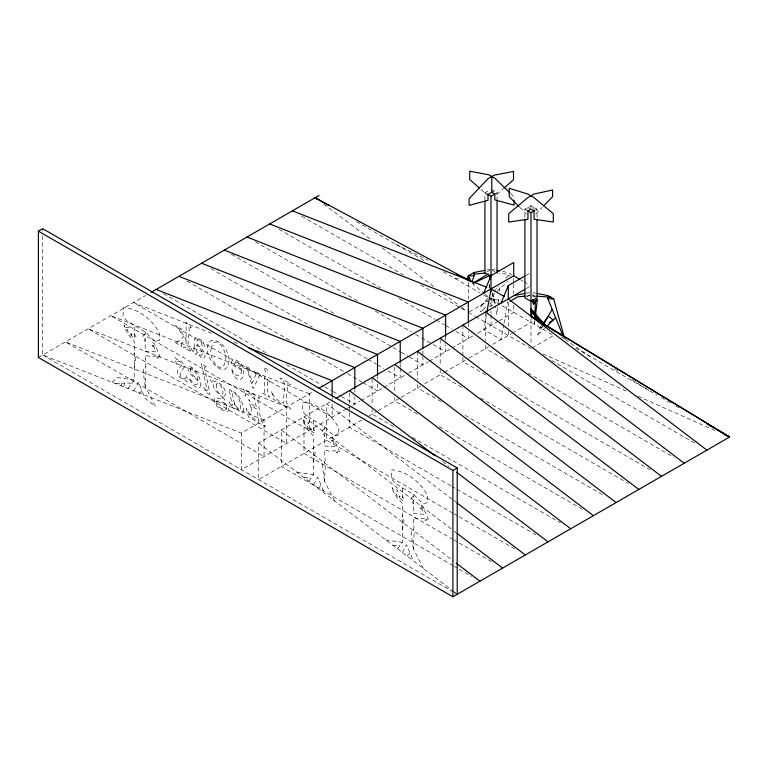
<?xml version="1.0" encoding="UTF-8"?>
<svg xmlns="http://www.w3.org/2000/svg" width="768" height="768" viewBox="0 0 768 768"><rect width="100%" height="100%" fill="white"/><g stroke="black" fill="none" stroke-linecap="round" stroke-linejoin="round"><path stroke-width="0.58" stroke-dasharray="3.84 2.88" d="M134.237 333.696L134.237 338.131L136.157 337.286L134.237 333.696L134.237 325.517L126.547 320.534L122.947 315.706L123.734 307.315C138.96 309.312 153.101 319.651 159.485 333.734L159.485 340.378L154.675 341.242L145.19 331.834L134.237 325.517M158.131 356.477L158.131 357.955L156.902 358.099L158.131 357.043M534.528 320.659L534.298 325.373L534.72 321.83M133.046 390.499L134.237 390.144L138.403 382.358L145.19 398.486L155.299 406.186L145.19 386.275L146.026 370.646L145.19 366.989M334.579 500.918L324.47 481.018L325.306 465.389L324.47 461.722M423.427 568.56L413.318 548.65L414.163 533.021L413.318 529.363M489.139 288.346L489.475 283.757M489.283 288L489.562 284.506M497.606 307.421L496.819 314.314L495.139 306.163M498.125 302.832L498.912 295.949M499.43 291.36L500.083 285.619M486.49 314.525L483.821 329.645L501.091 339.619L503.76 324.499M503.971 323.338L507.878 301.229M134.237 367.402L135.84 358.291L134.237 352.733M313.517 462.134L315.13 453.024L313.517 447.475M402.365 529.776L403.978 520.666L402.365 515.107M123.485 386.736L124.81 382.973L131.837 383.222M120.883 385.718L121.978 383.194M131.472 335.318L132 334.253L130.934 333.466L131.472 335.606M310.752 430.051L311.29 428.986L310.214 428.198L310.752 430.339M399.61 497.693L400.138 496.627L399.062 495.84L399.61 497.981M313.517 484.886L317.683 477.101L324.47 493.229M402.365 552.528L406.531 544.733L413.318 560.861M542.65 325.987L536.957 335.914L544.627 328.406M541.546 325.526L538.829 329.318L542.65 326.851M127.968 388.502L134.237 379.958L134.237 341.136L128.707 335.088L124.502 327.859L128.774 327.13L129.552 328.973L127.142 329.386L128.707 333.082L134.237 338.131M308.726 481.229L313.517 474.691L313.517 435.878L307.987 429.83L303.782 422.602L308.054 421.862L308.842 423.706L306.422 424.128L307.987 427.814L313.517 432.864L315.437 432.019L313.517 428.438M397.574 548.87L402.365 542.333L402.365 503.51L396.845 497.462L392.63 490.234L396.902 489.504L397.69 491.347L395.27 491.76L396.845 495.456L402.365 500.506L404.294 499.661L402.365 496.08M141.792 390.422L138.989 393.763L136.464 391.843M318.269 488.506L321.082 485.165M407.117 556.138L409.93 552.797M487.93 298.234L479.654 307.507L487.517 300.192M493.997 291.437L498.662 286.214M505.622 278.419L507.946 275.818L507.946 274.157L499.238 273.302M535.632 214.061L542.093 207.446M145.19 333.811L142.934 335.962L145.19 341.443M324.47 428.544L322.214 430.694L324.47 436.176M413.318 496.186L411.062 498.336L413.318 503.818M491.885 296.131L507.6 281.51M496.685 194.496L502.886 189.053M112.08 382.253L117.629 377.501L134.237 379.958M485.77 307.248L480.336 311.875L485.443 309.005M489.389 304.157L493.92 300.288M38.4 357.475L145.891 295.411M484.934 199.891L484.934 192.72L490.253 189.658M491.789 192.269L494.035 190.973M494.822 194.016L497.059 192.72L497.059 198.701M524.918 217.469L524.918 209.165L530.986 205.661L537.043 209.165L537.043 217.469M534.019 210.912L537.043 209.165M486.96 271.92L489.994 270.173M42.72 235.824L42.72 354.979L241.334 433.085L313.555 391.392M525.83 275.482L529.949 273.101M469.334 311.789L487.901 301.066M361.776 420.048L258.605 479.616L258.605 443.059L329.798 401.952M525.83 288.778L529.949 286.397M526.944 296.669L529.978 294.922M346.57 408.893L241.334 469.651L241.334 433.085M347.606 408.298L351.734 405.907M352.762 405.312L359.981 401.146M361.018 400.55L382.685 388.042M383.712 387.446L407.443 373.747M408.48 373.152L428.083 361.834M429.11 361.238L450.778 348.73M451.805 348.134L473.482 335.616M477.619 333.226L498.24 321.322M499.267 320.726L513.715 312.394L513.715 305.309M369.005 415.882L377.251 411.12M378.288 410.525L399.955 398.016M400.982 397.411L420.586 386.102M424.714 383.712L443.29 372.989M444.317 372.394L468.048 358.694M469.075 358.099L488.688 346.781M492.826 344.39L511.382 333.677M512.41 333.082L530.986 322.358M532.013 347.971L553.68 335.462L501.322 305.242M489.542 306.71L494.65 303.83L492.442 293.174M337.421 451.786L336.182 452.842L337.421 452.698L337.421 451.21M426.269 519.418L425.03 520.474L426.269 520.33L426.269 518.851M486.96 269.962L489.994 269.366M525.936 293.251L529.978 292.454M525.936 296.074L529.978 295.68M115.757 383.702L124.81 382.973M507.946 275.818L510.25 275.827M304.09 477.706L311.117 477.965M392.938 545.347L399.974 545.597M533.002 295.776L536.035 296.074M488.803 297.408L491.002 299.28L500.832 300.355M454.704 278.323L461.28 279.13M296.909 472.243L313.517 474.691M385.766 539.875L402.365 542.333M492.01 269.366L495.043 269.962M502.502 271.43L507.946 272.496L511.786 274.714M533.002 292.656L536.035 293.251M490.906 298.099L496.157 299.837M153.744 346.781L152.074 345.811L152.506 345.216L154.147 347.002M333.034 441.514L331.363 440.544L331.795 439.949L333.427 441.734M421.882 509.155L420.643 508.733L420.643 507.59L422.285 509.376M211.622 333.274L133.507 302.563L332.131 417.226L332.131 401.894M233.933 342.048L239.51 344.246M542.986 353.914L627.014 391.344M637.93 396.202L715.411 430.714M395.693 244.253L427.728 260.026M491.002 189.226L497.059 192.72M524.918 209.165L527.952 210.912M484.934 192.72L487.968 194.477M520.829 279.936L522.854 281.107M523.872 281.693L529.968 285.216M492.01 270.173L495.043 271.92M533.002 295.507L537.043 297.84M356.429 221.587L424.685 260.986M443.318 271.747L479.597 292.694M483.744 295.085L487.891 297.485M491.002 299.28L500.294 304.637M575.683 348.163L648.826 390.394L629.683 378.346M649.862 390.989L657.11 395.174M661.248 397.574L670.57 402.95M675.754 405.936L679.891 408.336M301.709 216.202L403.114 274.742M420.701 284.899L460.022 307.603M461.059 308.198L466.234 311.184M468.298 312.384L474.499 315.955M475.526 316.55L530.986 348.566M551.683 360.518L694.483 442.963M279.014 229.306L380.39 287.837M399.005 298.589L435.216 319.488M436.253 320.083L444.528 324.864M445.555 325.459L451.766 329.04M455.904 331.43L468.317 338.602L468.317 331.526M509.376 362.304L485.587 348.566L485.587 345.034M528 373.056L673.862 457.267M255.283 241.814L358.723 301.536M375.274 311.088L411.485 331.997M415.622 334.387L432.173 343.939M433.21 344.534L445.622 351.706L445.622 344.63M485.645 374.813L462.893 361.68L462.893 355.776M507.37 387.36L650.122 469.776M231.542 254.323L334.992 314.045M352.579 324.202L391.891 346.896M392.918 347.491L400.166 351.667M401.194 352.262L408.442 356.448M409.469 357.043L422.918 364.81L422.918 356.554M461.914 387.322L440.189 374.784L440.189 370.061M480.538 398.074L628.464 483.475M210.912 268.618L312.298 327.149M328.848 336.701L367.123 358.8M368.15 359.395L376.426 364.176M377.462 364.771L383.674 368.362M387.811 370.742L400.224 377.914L400.224 368.477M441.283 401.626L417.494 387.888L417.494 384.346M465.082 415.354L604.733 495.984M187.181 281.126L292.694 342.048M305.107 349.21L343.382 371.309M347.52 373.699L362.006 382.061M363.043 382.656L377.52 391.018L377.52 383.942M417.552 414.125L394.79 400.992L394.79 397.45M439.277 426.672L584.102 510.288M163.45 293.635L266.899 353.357M286.55 364.704L323.789 386.208M324.826 386.803L332.064 390.989M333.101 391.584L340.339 395.76M341.376 396.355L354.826 404.122L354.826 397.046M393.821 426.634L372.096 414.096L372.096 409.373M412.435 437.386L560.371 522.787M450.778 485.731L349.402 427.2L349.402 407.146M451.805 486.326L455.942 488.717M456.979 489.312L536.63 535.296M313.517 420.25L324.47 426.576L333.955 435.984L338.765 435.12L338.765 428.467C332.381 414.394 318.24 404.054 303.014 402.048L302.227 410.448L305.827 415.277L313.517 420.25L313.517 432.864M452.899 513.168L326.698 440.304L326.698 403.738L453.091 499.978M453.936 513.763L458.074 516.154M459.11 516.749L516 549.6M402.365 487.891L413.318 494.208L422.803 503.616L427.622 502.752L427.622 496.109C421.229 482.026 407.088 471.686 391.862 469.69L391.075 478.08L394.685 482.909L402.365 487.891L402.365 500.506M452.966 539.414L304.003 453.408L304.003 416.851L453.197 530.448M453.994 540.01L458.131 542.4M459.168 542.995L492.269 562.109M453.024 565.651L281.299 466.512L281.299 429.955L453.312 560.918M454.061 566.256L458.198 568.637M459.226 569.242L471.638 576.403M42.72 354.979L453.082 591.898M454.118 592.493L457.219 594.288M614.582 368.832L619.613 372M561.302 336.883L564.24 338.89M565.219 339.552L589.67 356.246M323.712 204.173L371.587 240M382.128 247.882L434.784 287.299M443.405 293.75L460.646 306.653M461.597 307.363L466.387 310.944M442.531 461.549L449.184 466.618M454.042 500.707L455.942 502.147M454.147 531.178L456.048 532.627M258.605 443.059L451.584 589.997M452.525 590.717L456.278 593.578M471.869 283.027L484.339 293.626M485.232 294.384L487.91 296.65M480.979 189.485L487.027 194.842M510.758 193.613L514.109 196.848L514.109 199.219M519.802 207.398L526.32 214.061M393.216 489.677L392.045 488.035L392.611 487.68L393.398 490.109M304.368 422.035L303.197 420.403L303.763 420.038L304.55 422.467M125.078 327.302L123.907 325.661L124.483 325.306L125.261 327.734M492.173 293.395L495.773 305.626M492.355 292.963L495.466 304.474M413.318 548.65L411.59 536.189L411.59 531.206L414.067 528.566L413.318 517.334L417.955 518.928L424.214 518.429L428.323 519.274L422.669 506.381L420.874 504.941L423.821 514.224L413.318 513.619L413.318 494.208M324.47 481.018L322.742 468.557L322.742 463.574L325.219 460.925L324.47 449.693L329.107 451.296L335.366 450.787L339.475 451.632L333.821 438.739L332.026 437.309L334.973 446.592L324.47 445.978L324.47 426.576M145.19 386.275L143.453 373.814L143.453 368.832L145.939 366.192L145.19 354.96L149.827 356.554L156.077 356.054L160.186 356.899L154.541 344.006L152.736 342.566L155.693 351.85L145.19 351.245L145.19 331.834M532.925 293.808L533.107 297.254M534.019 209.789L534.019 207.408L530.986 209.165L527.952 207.408L527.952 209.789M530.986 205.661L530.986 208.032M530.986 318.586L530.986 344.976M513.715 278.189L513.715 282.902M513.715 284.083L513.715 293.51M508.282 302.486L508.282 326.045M508.282 330.758L508.282 335.462M491.011 297.187L491.011 306.624M491.011 311.338L491.011 313.699M491.011 314.88L491.011 325.498M485.587 312.01L485.587 340.31M468.298 282.403L468.298 299.194M468.317 323.27L468.317 326.803M462.893 325.114L462.893 354.595M445.622 336.374L445.622 343.45M440.189 339.398L440.189 365.347M422.918 350.659L422.918 355.373M417.494 351.322L417.494 379.632M400.224 363.763L400.224 367.296M394.79 366.787L394.79 392.736M377.52 376.867L377.52 379.229M372.096 378.71L372.096 404.659M354.826 389.971L354.826 392.333M349.402 392.995L349.402 405.974M332.131 397.181L332.131 400.714M42.72 228.672L42.72 231.053M194.15 347.587L193.805 351.139L191.606 348.557L191.606 349.603L194.237 353.76L196.339 354.509L196.829 352.618L201.562 358.176L202.973 358.685L204.854 357.446C206.102 351.619 200.083 347.597 196.829 343.728L197.002 340.992L198.403 339.715C203.069 340.186 200.333 346.032 203.712 347.405L204.442 346.886C204.682 342.288 200.102 338.362 195.859 337.642L194.448 338.64L194.227 339.744L194.15 347.587M188.918 327.494C190.512 334.781 184.771 345.926 191.27 351.206L191.27 351.878L183.706 347.52L183.706 346.838L185.328 347.539L185.904 347.117L186.106 345.043L186.106 322.272L191.27 327.35L190.992 327.84L189.293 326.794L188.918 327.494M267.523 381.802L267.59 394.224L269.645 397.133L262.426 392.966L262.426 392.285L263.875 392.861L264.48 392.419L264.682 376.608L269.866 381.696L269.645 382.243L267.878 381.178L267.523 381.802M211.421 348.125C207.542 355.67 221.347 378.307 225.245 361.555C229.162 353.99 215.213 331.238 211.421 348.125M284.189 401.011L283.334 403.229C278.141 401.059 273.043 397.498 272.093 391.517L271.555 391.344L273.437 399.322L290.467 409.152L290.467 408.461C283.181 403.238 288.288 391.2 287.76 383.712L290.467 384.451L290.467 383.76L280.512 378.01L280.512 378.701C288.442 382.886 282.058 394.378 284.189 401.011M241.478 370.176L241.085 373.354A8.736 5.05 60 0 1 239.021 375.696C235.056 376.378 232.522 371.885 231.715 368.602L231.206 368.688C238.982 394.406 252.634 368.237 235.728 359.99A7.488 4.33 60 0 0 232.81 360.086L231.61 361.613L231.206 364.243L241.478 370.176M229.104 360.931C226.33 382.915 203.213 357.206 207.763 345.859A15.398 8.89 60 0 1 210.701 340.877C221.318 337.805 228.96 351.821 229.104 360.931M232.733 393.485C232.598 399.379 234.806 406.675 239.875 410.006L240.47 409.795C241.632 404.035 238.838 395.952 233.76 392.611L232.733 393.485M184.224 367.181C181.718 370.598 176.563 376.723 183.898 378.893L185.395 378.182L186.01 375.206L186.605 375.552L187.594 382.176L186.998 381.83C185.165 378.902 180.163 379.536 178.838 375.619C175.862 371.99 178.186 367.709 181.805 365.77L181.45 362.851L178.714 360.912L177.11 362.333L176.842 364.339L176.246 363.994L175.258 357.686L177.034 359.587C180.902 359.885 184.032 363.36 184.224 367.181M243.61 410.275L242.755 412.896L240.71 412.848L238.205 410.477L234.298 403.757L234.912 408.605L233.606 408.739L230.246 404.534L229.114 402.173L229.67 402.038C230.352 402.547 231.312 406.944 232.387 405.456L228.826 388.608L231.398 390.547L231.984 393.014L232.982 391.613C239.904 394.195 242.707 403.44 243.61 410.275M216.326 384.154C215.99 388.022 217.306 393.293 221.357 394.771L222.778 393.85L222.96 392.65A9.811 5.664 60 0 0 221.136 386.246L218.755 383.674L217.699 383.28L216.326 384.154M202.378 353.347L201.677 355.181L200.074 355.142L196.829 351.398L196.829 344.87L201.091 349.757L202.378 353.347M234.941 362.995L234.595 365.117L241.478 369.091C241.229 366.221 239.021 361.085 235.44 362.352L234.941 362.995M190.166 368.275C190.08 373.162 194.323 376.982 197.942 379.738C196.915 375.341 195.274 370.042 191.002 367.834L190.166 368.275M200.976 384.384L199.776 387.494C194.63 388.992 191.357 381.936 188.89 378.538L189.235 378.192L193.526 383.52L196.022 384.806L197.914 383.731L198.058 380.717C193.661 377.299 187.517 372.874 187.949 366.691L188.563 366.173C196.205 367.882 200.131 377.232 200.976 384.384M264.509 368.698L265.392 371.712L267.197 372.326L267.562 370.464L266.669 368.918L265.392 368.189L264.509 368.698M225.782 393.696L224.736 396.048L221.914 396.134L224.688 399.59L225.341 401.558L224.602 402.605L228.23 407.818L228.691 409.757L227.981 411.274C221.606 411.677 213.754 405.302 214.147 398.592L216.048 397.718L221.357 399.168L223.123 398.88C220.848 394.416 215.098 392.544 213.85 387.293A6.547 3.782 60 0 1 213.696 382.982L210.998 381.418L210.528 379.21L214.896 381.734L216.403 381.725A13.277 7.661 60 0 1 221.414 384.854L224.65 389.376L225.782 393.696M209.942 393.475L209.069 394.454L207.619 393.562L205.334 390.336L203.856 387.36L204.336 387.062C204.989 387.926 206.026 391.939 207.302 390.806L201.36 363.091L206.899 367.354L206.899 368.045L204.806 366.998L204.499 367.555L209.942 393.475M216.058 401.299C215.952 405.754 221.53 409.325 225.59 409.613L226.32 409.123L226.387 406.982L223.901 402.691L217.402 400.819L216.058 401.299M256.099 374.16L252.307 383.002C252.682 378.96 246.854 372.307 249.043 368.88L250.166 369.427L250.166 368.736L245.318 365.933L247.027 368.755L252.778 387.917L253.44 388.301L258.749 376.886L259.43 375.83L261.341 375.878L261.341 375.178L254.352 371.146L256.099 374.16M251.76 407.088L251.77 410.371L251.126 409.997L248.87 399.494L251.174 403.69L256.416 407.501L253.91 396.029L248.832 393.178L246.614 392.707A3.389 1.958 60 0 0 245.52 394.493L245.635 396L245.04 395.654L243.677 388.752L259.45 397.862L259.642 398.659L258.259 397.968A1.661 0.96 60 0 0 257.194 398.765C260.458 407.155 257.846 419.587 265.181 425.837L265.392 426.643L248.419 416.851L246.346 408.605L251.386 416.563L255.418 419.616L259.037 421.046L256.714 408.998L252.538 406.819L251.76 407.088M181.066 343.987L181.958 346.502L174.739 342.336L174.739 341.664L176.15 342.288L177.514 341.933L183.466 336.893L178.646 329.107L175.507 325.622L181.958 329.347L181.958 329.952L181.075 329.75L180.941 330.768L186.106 339.331L181.066 343.987M309.427 393.773L110.813 315.667L309.427 430.33L309.427 393.773M286.733 406.877L88.118 328.771L286.733 443.434L286.733 406.877M264.029 419.981L65.414 341.875L264.029 456.547L264.029 419.981"/><path stroke-width="1.15" d="M534.576 319.478L535.421 301.805M489.802 279.293L490.118 274.877M490.013 278.736L490.282 275.27L473.318 283.229M534.998 319.478L537.36 299.443L533.05 301.939M486.902 312.202L491.011 288.931L504.221 296.554M472.042 282.058L474.058 275.818L474.058 272.496L484.934 270.365M483.821 293.088L491.011 275.635L513.715 262.531L513.715 275.827L318.71 388.406M501.091 303.062L508.282 285.61L524.794 276.077M543.792 324L552.192 309.36M542.909 323.635L548.352 316.051L553.162 320.074L549.341 322.541M532.637 299.808L533.482 304.157L537.36 299.443M543.715 205.786L552.595 196.685L552.595 190.032L534.019 194.026L527.952 197.53L508.666 213.734L508.666 222.048L527.952 219.226L527.952 210.912L530.986 209.165L534.019 210.912L534.019 219.226L553.306 222.048L553.306 213.734L534.019 197.616L527.952 194.112L509.213 188.275L509.213 196.589L518.986 206.573M546.336 326.746L555.6 317.693M503.77 188.275L513.504 179.731L513.504 171.418L494.035 175.219L487.968 178.723L469.094 198.72L469.094 205.373L487.968 200.323L487.968 194.477L491.789 192.269L494.822 194.016L494.822 199.872L514.109 205.152L514.109 200.41M510.269 301.248L517.219 296.928L524.918 296.179M473.203 283.008L488.275 273.878M538.81 321.533L530.986 316.186L729.6 437.03L452.899 596.784L38.4 357.475L38.4 231.168L42.72 228.672L457.219 467.981L457.219 594.288M151.046 292.435L319.056 195.437M487.968 194.477L491.002 196.224L494.822 194.016M527.952 210.912L530.986 212.659L534.019 210.912M474.058 272.496L468.298 275.818L466.762 279.811L469.891 278.102M335.981 398.381L524.794 289.373M38.4 231.168L452.899 470.477L457.219 467.981M514.042 295.584L524.918 293.443M474.058 274.157L484.934 273.091L491.002 276.595M474.058 275.818L468.298 275.818L470.698 280.944M537.043 296.179L550.8 297.245M547.93 297.245L547.93 298.906L553.68 298.906L564.422 337.814M497.059 270.365L499.238 270.787M537.043 293.443L547.93 295.584L553.68 298.906M292.397 210.826L486.739 287.251M269.702 223.93L468.317 302.035L468.317 322.09M246.998 237.034L445.622 315.139L445.622 336.374M224.304 250.138L422.918 328.243L422.918 348.298M201.61 263.242L400.224 341.357L400.224 362.582M178.906 276.346L377.52 354.461L377.52 375.686M156.211 289.45L354.826 367.565L354.826 388.79M248.438 347.76L332.131 380.669L332.131 396M724.147 434.602L729.6 437.03L532.771 317.549L530.986 314.102M456.557 274.214L468.298 280.003L470.083 281.51M317.011 199.152L315.101 197.722L468.298 280.003M513.715 275.827L519.811 279.35M315.101 197.722L328.531 205.478M706.819 423.878L714.067 428.064M716.141 429.254L729.6 437.03M530.986 316.186L556.166 332.045M558.182 333.312L561.197 335.213M564.221 337.114L566.237 338.39M706.906 450.134L508.282 298.906L508.282 285.61M485.587 312.01L684.202 463.238M462.893 325.114L661.507 476.342M440.189 338.218L638.803 489.446M417.494 351.322L616.109 502.55M394.79 364.426L593.414 515.664M372.096 377.53L570.71 528.768M349.402 390.634L434.928 455.76M456.787 472.406L548.016 541.872M456.893 502.877L525.312 554.976M456.998 533.347L502.618 568.08M456.163 563.098L479.914 581.184M531.878 316.944L533.654 318.461M479.242 187.949L469.728 179.53L469.728 171.216L488.765 174.768L494.822 178.262L509.923 192.806M530.986 311.731L541.354 322.579M530.986 310.349L545.011 325.19L530.986 308.688M538.819 321.686L534.029 312.922L537.994 317.77L539.078 321.686M547.93 298.906L563.05 335.952M533.232 299.558L533.482 304.157M537.043 219.85L537.043 297.84L530.986 301.334L524.918 297.84L524.918 219.85M530.986 212.659L530.986 316.454M497.059 199.891L497.059 273.091M491.789 176.515L491.789 192.269M491.002 196.224L491.011 292.474M484.934 201.082L484.934 273.091M452.899 470.477L452.899 596.784"/></g></svg>
